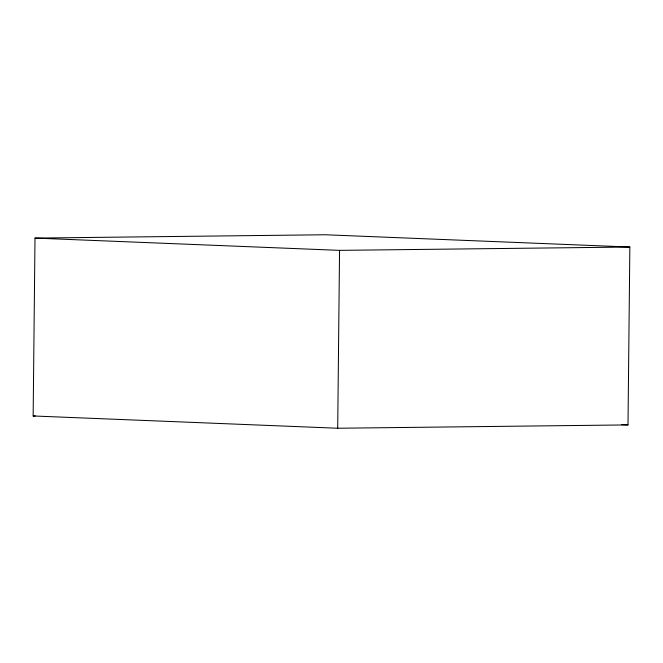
<?xml version="1.0" encoding="UTF-8"?>
<svg xmlns="http://www.w3.org/2000/svg" width="663" height="663" viewBox="0 0 663 663"><rect width="100%" height="100%" fill="white"/><g stroke="black" fill="none" stroke-linecap="round" stroke-linejoin="round"><path stroke-width="0.99" d="M33.15 415.966L34.998 238.092L325.293 234.76L629.85 247.034L628.002 424.908L337.707 428.24L33.15 415.966L35.214 415.941M337.707 428.24L339.547 250.365L34.998 238.092M339.547 250.365L629.85 247.034M621.811 424.66L628.002 424.908"/></g></svg>
